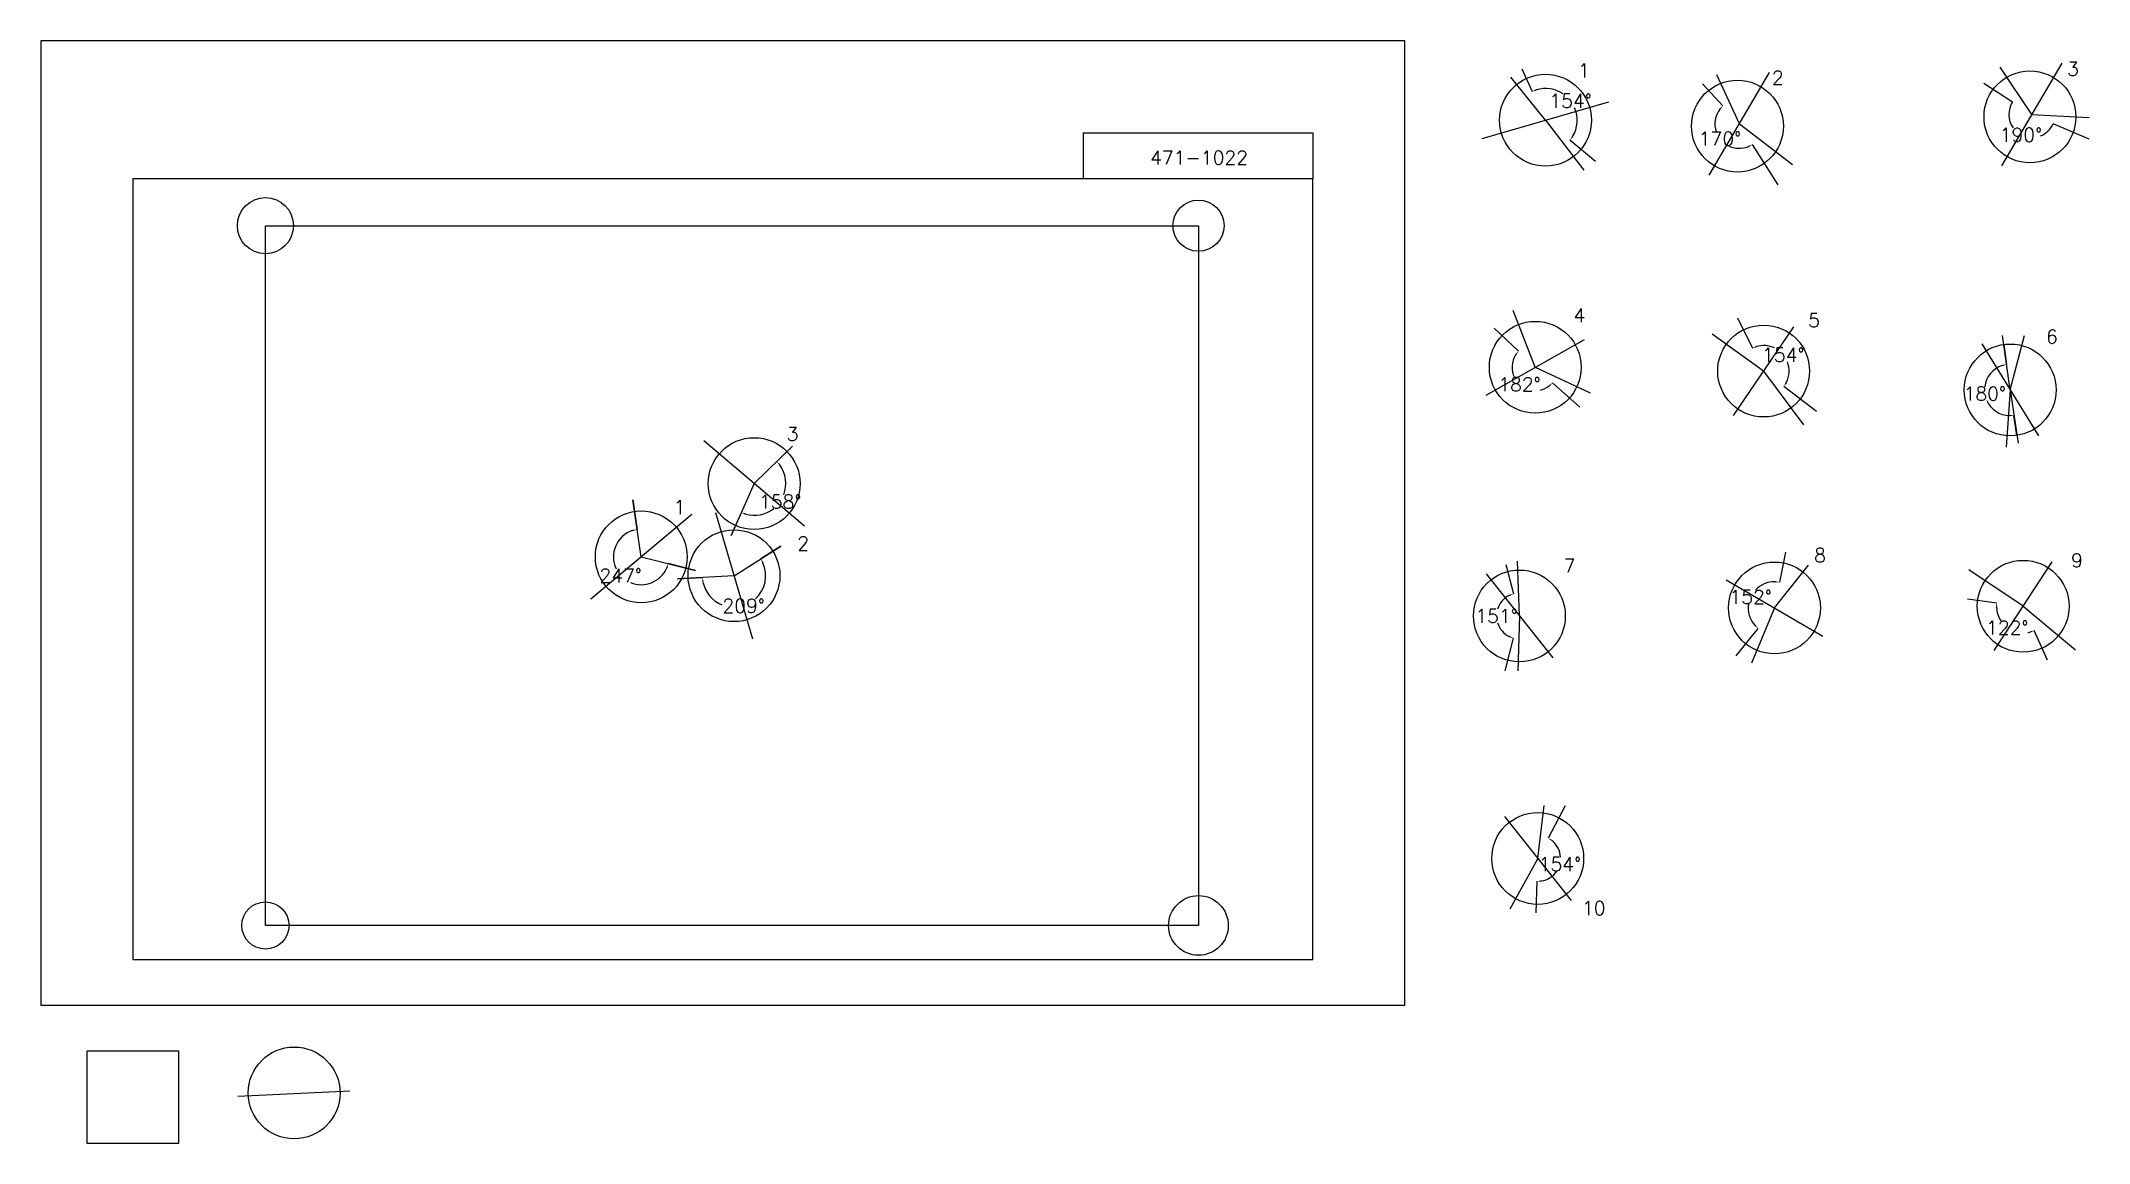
# Model space of a CAD drawing. Extents: x 0 to 2230150, y -150000 to 1050000.
import ezdxf

# ---------------------------------------------------------------- set-up
doc = ezdxf.new("R2010")
doc.units = 0
doc.header["$MEASUREMENT"] = 0
doc.layers.get('0').update_dxf_attribs({"linetype": 'CONTINUOUS'})
doc.layers.get('Defpoints').update_dxf_attribs({"linetype": 'CONTINUOUS'})
for name, color, linetype in [('_0-0_', 7, 'CONTINUOUS'), ('_0-1_V-nasSTD', 7, 'CONTINUOUS'), ('_0-2_番号', 7, 'CONTINUOUS'), ('ADD_LINE', 7, 'CONTINUOUS'), ('文字', 7, 'CONTINUOUS'), ('画像', 7, 'CONTINUOUS')]:
    doc.layers.add(name, color=color, linetype=linetype)
doc.layers.add('位置合わせ用', color=7, linetype='CONTINUOUS', plot=False)
doc.styles.get("Standard").update_dxf_attribs({"font": 'txt', "height": 15000, "bigfont": 'bigfont.shx'})
doc.dimstyles.get("Standard").update_dxf_attribs({"dimtxt": 0.18, "dimasz": 0.18, "dimexe": 0.18, "dimexo": 0.0625, "dimgap": 0.09, "dimtad": 0, "dimtih": 1, "dimtoh": 1, "dimdec": 4, "dimzin": 0, "dimdsep": 46, "dimtxsty": 'Standard', "dimcen": 0.09, "dimadec": 0, "dimazin": 0, "dimtfac": 1, "dimtdec": 4, "dimtofl": 0, "dimtmove": 0, "dimatfit": 3, "dimfxl": 1, "dimtolj": 1, "dimtzin": 0, "dimarcsym": 0})
picture_1 = doc.add_image_def('image1.jpg', size_in_pixel=(800, 600))

# ---------------------------------------------------------------- blocks, each defined once
blk = doc.blocks.new('-000-CCURVE_ORG002')
at = {"layer": '_0-0_', "color": 5, "linetype": 'Continuous'}
for p, q in [((30, -10), (10, -10)), ((10, -10), (10, -30)), ((30, -30), (30, -10)), ((10, -30), (30, -30))]:
    blk.add_line(p, q, dxfattribs=at)
blk = doc.blocks.new('-008-$$ATRU$$11$$背景色$$色$$0_0_0')
at = {"layer": '_0-2_番号'}
blk.add_blockref('-000-CCURVE_ORG002', (0, 0), dxfattribs=at)
blk = doc.blocks.new('*D27')
at = {"layer": 'ADD_LINE', "color": 0, "linetype": 'Continuous', "lineweight": -2}
for p, q in [((1612482, 1019756), (1623866, 995044)), ((1692790, 918934), (1664951, 941812))]:
    blk.add_line(p, q, dxfattribs=at)
for start, end in [(55.935441, 106.423298), (328.898292, 23.176446)]:
    blk.add_arc((1638300, 963714), 34496, start, end, dxfattribs=at)
at = {"layer": 'ADD_LINE', "color": 0}
for points in [[(1628254, 997582), (1628840, 996022), (1623866, 995045)], [(1667157, 946376), (1668518, 945414), (1664951, 941812)]]:
    blk.add_solid(points, dxfattribs=at)
at = {"layer": 'Defpoints', "color": 0}
for p in [(1612482, 1019756), (1638300, 963714), (1672046, 970868), (1692790, 918934)]:
    blk.add_point(p, dxfattribs=at)
at = {"layer": 'ADD_LINE', "color": 0, "linetype": 'Continuous', "insert": (1665608, 984790), "char_height": 15000, "attachment_point": 5}
blk.add_mtext('\\A1;154%%d', dxfattribs=at)
blk = doc.blocks.new('*D28')
at = {"color": 0, "linetype": 'Continuous', "lineweight": -2}
for p, q in [((1809179, 1003391), (1831324, 979396)), ((1891517, 893504), (1863720, 937271))]:
    blk.add_line(p, q, dxfattribs=at)
for start, end in [(143.458517, 199.177328), (242.968088, 291.666013)]:
    blk.add_arc((1849418, 959791), 26678, start, end, dxfattribs=at)
at = {"color": 0}
for points in [[(1828604, 975119), (1827364, 976233), (1831324, 979396)], [(1859646, 934256), (1858888, 935740), (1863721, 937271)]]:
    blk.add_solid(points, dxfattribs=at)
at = {"layer": 'Defpoints', "color": 0}
for p in [(1809179, 1003391), (1849418, 959791), (1823088, 955491), (1891518, 893504)]:
    blk.add_point(p, dxfattribs=at)
at = {"color": 0, "linetype": 'Continuous', "insert": (1828270, 943528), "char_height": 15000, "attachment_point": 5}
blk.add_mtext('\\A1;170%%d', dxfattribs=at)
blk = doc.blocks.new('*D31')
at = {"layer": 'ADD_LINE', "color": 0, "linetype": 'Continuous', "lineweight": -2}
for p, q in [((2115662, 1004203), (2146913, 983688)), ((2230150, 942907), (2190978, 959896))]:
    blk.add_line(p, q, dxfattribs=at)
for start, end in [(146.716384, 215.556167), (291.744567, 336.55299)]:
    blk.add_arc((2167922, 969896), 25131, start, end, dxfattribs=at)
at = {"layer": 'ADD_LINE', "color": 0}
for points in [[(2146913, 983688), (2146913, 983688), (2146913, 983688)], [(2190978, 959896), (2190978, 959896), (2190978, 959896)]]:
    blk.add_solid(points, dxfattribs=at)
at = {"layer": 'Defpoints', "color": 0}
for p in [(2115662, 1004204), (2167922, 969896), (2146156, 957332), (2230150, 942907)]:
    blk.add_point(p, dxfattribs=at)
at = {"layer": 'ADD_LINE', "color": 0, "linetype": 'Continuous', "insert": (2155982, 947782), "char_height": 15000, "attachment_point": 5}
blk.add_mtext('\\A1;190%%d', dxfattribs=at)
blk = doc.blocks.new('*D492')
at = {"color": 0, "linetype": 'Continuous', "lineweight": -2}
for p, q in [((1582560, 737261), (1608834, 712185)), ((1675657, 651191), (1646046, 677753))]:
    blk.add_line(p, q, dxfattribs=at)
for start, end in [(147.654398, 205.986177), (282.024317, 306.788949)]:
    blk.add_arc((1627174, 694681), 25352, start, end, dxfattribs=at)
at = {"color": 0}
for points in [[(1606412, 707733), (1605099, 708759), (1608834, 712185)], [(1642919, 673763), (1641794, 674993), (1646046, 677753)]]:
    blk.add_solid(points, dxfattribs=at)
at = {"layer": 'Defpoints', "color": 0}
for p in [(1582560, 737262), (1627174, 694681), (1602920, 687300), (1675658, 651190)]:
    blk.add_point(p, dxfattribs=at)
at = {"color": 0, "linetype": 'Continuous', "insert": (1609955, 676073), "char_height": 15000, "attachment_point": 5}
blk.add_mtext('\\A1;182%%d', dxfattribs=at)
blk = doc.blocks.new('*D493')
at = {"color": 0, "linetype": 'Continuous', "lineweight": -2}
for p, q in [((1847215, 748386), (1863522, 715452)), ((1933285, 646506), (1897834, 673710))]:
    blk.add_line(p, q, dxfattribs=at)
for start, end in [(64.877904, 105.999917), (332.840982, 21.383423)]:
    blk.add_arc((1875830, 690596), 27737, start, end, dxfattribs=at)
at = {"color": 0}
for points in [[(1867883, 718035), (1868485, 716481), (1863522, 715453)], [(1899804, 678380), (1901213, 677489), (1897835, 673710)]]:
    blk.add_solid(points, dxfattribs=at)
at = {"layer": 'Defpoints', "color": 0}
for p in [(1847214, 748386), (1887525, 715747), (1875830, 690596), (1933286, 646506)]:
    blk.add_point(p, dxfattribs=at)
at = {"color": 0, "linetype": 'Continuous', "insert": (1897257, 708209), "char_height": 15000, "attachment_point": 5}
blk.add_mtext('\\A1;154%%d', dxfattribs=at)
blk = doc.blocks.new('*D494')
at = {"color": 0, "linetype": 'Continuous', "lineweight": -2}
for p, q in [((2097719, 442479), (2129651, 438247)), ((2185031, 375777), (2170441, 407971))]:
    blk.add_line(p, q, dxfattribs=at)
for start, end in [(182.32444, 213.011449), (280.28229, 284.506363)]:
    blk.add_arc((2158450, 434431), 29051, start, end, dxfattribs=at)
at = {"color": 0}
for points in [[(2130255, 433215), (2128590, 433290), (2129651, 438247)], [(2166004, 405520), (2165449, 407092), (2170441, 407970)]]:
    blk.add_solid(points, dxfattribs=at)
at = {"layer": 'Defpoints', "color": 0}
for p in [(2097719, 442479), (2158450, 434431), (2134111, 418569), (2185032, 375776)]:
    blk.add_point(p, dxfattribs=at)
at = {"color": 0, "linetype": 'Continuous', "insert": (2141135, 411104), "char_height": 15000, "attachment_point": 5}
blk.add_mtext('\\A1;122%%d', dxfattribs=at)
blk = doc.blocks.new('*D495')
at = {"color": 0, "linetype": 'Continuous', "lineweight": -2}
for p, q in [((1899485, 493442), (1893065, 460614)), ((1845899, 380648), (1869761, 410403))]:
    blk.add_line(p, q, dxfattribs=at)
for start, end in [(88.997379, 136.834749), (170.916699, 221.208715)]:
    blk.add_arc((1887594, 432640), 28505, start, end, dxfattribs=at)
at = {"color": 0}
for points in [[(1888005, 460311), (1888181, 461969), (1893065, 460615)], [(1865573, 413259), (1866726, 414463), (1869761, 410403)]]:
    blk.add_solid(points, dxfattribs=at)
at = {"layer": 'Defpoints', "color": 0}
for p in [(1899486, 493442), (1869381, 454567), (1887594, 432640), (1845899, 380648)]:
    blk.add_point(p, dxfattribs=at)
at = {"color": 0, "linetype": 'Continuous', "insert": (1861739, 444640), "char_height": 15000, "attachment_point": 5}
blk.add_mtext('\\A1;152%%d', dxfattribs=at)
blk = doc.blocks.new('*D496')
at = {"color": 0, "linetype": 'Continuous', "lineweight": -2}
for p, q in [((1594921, 479957), (1603443, 448007)), ((1594453, 364310), (1603625, 399771))]:
    blk.add_line(p, q, dxfattribs=at)
for start, end in [(116.442259, 162.722612), (197.730428, 243.989803)]:
    blk.add_arc((1609870, 423913), 24936, start, end, dxfattribs=at)
at = {"color": 0}
for points in [[(1599060, 445461), (1598471, 447020), (1603443, 448007)], [(1598646, 400720), (1599223, 402284), (1603625, 399771)]]:
    blk.add_solid(points, dxfattribs=at)
at = {"layer": 'Defpoints', "color": 0}
for p in [(1594921, 479958), (1587247, 434403), (1609870, 423913), (1594453, 364310)]:
    blk.add_point(p, dxfattribs=at)
at = {"color": 0, "linetype": 'Continuous', "insert": (1584933, 423819), "char_height": 15000, "attachment_point": 5}
blk.add_mtext('\\A1;151%%d', dxfattribs=at)
blk = doc.blocks.new('*D497')
at = {"color": 0, "linetype": 'Continuous', "lineweight": -2}
for p, q in [((2137280, 719501), (2140368, 697666)), ((2151611, 620534), (2148379, 642348))]:
    blk.add_line(p, q, dxfattribs=at)
for start, end in [(108.314688, 172.816777), (204.310121, 268.164898)]:
    blk.add_arc((2144282, 669994), 27948, start, end, dxfattribs=at)
at = {"color": 0}
for points in [[(2135690, 695715), (2135310, 697337), (2140368, 697666)], [(2143435, 641228), (2143339, 642892), (2148379, 642348)]]:
    blk.add_solid(points, dxfattribs=at)
at = {"layer": 'Defpoints', "color": 0}
for p in [(2137280, 719501), (2144282, 669994), (2122350, 652671), (2151611, 620534)]:
    blk.add_point(p, dxfattribs=at)
at = {"color": 0, "linetype": 'Continuous', "insert": (2116623, 665988), "char_height": 15000, "attachment_point": 5}
blk.add_mtext('\\A1;180%%d', dxfattribs=at)
blk = doc.blocks.new('*D662')
at = {"color": 0, "linetype": 'Continuous', "lineweight": -2}
for p, q in [((1659684, 217062), (1641346, 182000)), ((1628066, 100544), (1629066, 134978))]:
    blk.add_line(p, q, dxfattribs=at)
for start, end in [(2.755917, 50.881259), (279.845571, 326.395586)]:
    blk.add_arc((1629789, 159904), 24936, start, end, dxfattribs=at)
at = {"color": 0}
for points in [[(1645980, 179947), (1645064, 178555), (1641346, 182001)], [(1633993, 136166), (1634112, 134504), (1629066, 134978)]]:
    blk.add_solid(points, dxfattribs=at)
at = {"layer": 'Defpoints', "color": 0}
for p in [(1659684, 217062), (1629789, 159904), (1648804, 143771), (1628066, 100544)]:
    blk.add_point(p, dxfattribs=at)
at = {"color": 0, "linetype": 'Continuous', "insert": (1653916, 153603), "char_height": 15000, "attachment_point": 5}
blk.add_mtext('\\A1;154%%d', dxfattribs=at)
blk = doc.blocks.new('*D665')
at = {"layer": 'ADD_LINE', "color": 0, "linetype": 'Continuous', "lineweight": -2}
for p, q in [((818505, 608908), (801308, 592127)), ((751600, 511479), (762664, 536489))]:
    blk.add_line(p, q, dxfattribs=at)
for start, end in [(339.326599, 35.987351), (254.447749, 308.011843)]:
    blk.add_arc((776620, 568035), 34496, start, end, dxfattribs=at)
at = {"layer": 'ADD_LINE', "color": 0}
for points in [[(805169, 588842), (803895, 587768), (801308, 592127)], [(767652, 535587), (767090, 534018), (762664, 536488)]]:
    blk.add_solid(points, dxfattribs=at)
at = {"layer": 'Defpoints', "color": 0}
for p in [(818505, 608908), (776620, 568035), (793268, 537823), (751600, 511478)]:
    blk.add_point(p, dxfattribs=at)
at = {"layer": 'ADD_LINE', "color": 0, "linetype": 'Continuous', "insert": (804952, 548356), "char_height": 15000, "attachment_point": 5}
blk.add_mtext('\\A1;158%%d', dxfattribs=at)
blk = doc.blocks.new('*D668')
at = {"layer": 'ADD_LINE', "color": 0, "linetype": 'Continuous', "lineweight": -2}
for p, q in [((805467, 499768), (783850, 486151)), ((693048, 464168), (720226, 465755))]:
    blk.add_line(p, q, dxfattribs=at)
for start, end in [(312.705869, 23.895928), (191.652605, 247.466221)]:
    blk.add_arc((754663, 467765), 34496, start, end, dxfattribs=at)
at = {"layer": 'ADD_LINE', "color": 0}
for points in [[(786937, 482130), (785466, 481346), (783850, 486151)], [(721704, 460906), (720052, 460689), (720226, 465755)]]:
    blk.add_solid(points, dxfattribs=at)
at = {"layer": 'Defpoints', "color": 0}
for p in [(805467, 499768), (693048, 464168), (754663, 467765), (744556, 434783)]:
    blk.add_point(p, dxfattribs=at)
at = {"layer": 'ADD_LINE', "color": 0, "linetype": 'Continuous', "insert": (765193, 434916), "char_height": 15000, "attachment_point": 5}
blk.add_mtext('\\A1;209%%d', dxfattribs=at)
blk = doc.blocks.new('*D671')
at = {"layer": 'ADD_LINE', "color": 0, "linetype": 'Continuous', "lineweight": -2}
for p, q in [((644332, 550356), (649164, 518195)), ((712721, 473537), (683035, 480936))]:
    blk.add_line(p, q, dxfattribs=at)
for start, end in [(108.016885, 205.14552), (246.986914, 336.529621)]:
    blk.add_arc((653661, 488258), 30273, start, end, dxfattribs=at)
at = {"layer": 'ADD_LINE', "color": 0}
for points in [[(644489, 516235), (644106, 517858), (649164, 518195)], [(682218, 475933), (680640, 476469), (683035, 480936)]]:
    blk.add_solid(points, dxfattribs=at)
at = {"layer": 'Defpoints', "color": 0}
for p in [(644332, 550356), (653661, 488258), (712721, 473536), (650243, 458179)]:
    blk.add_point(p, dxfattribs=at)
at = {"layer": 'ADD_LINE', "color": 0, "linetype": 'Continuous', "insert": (631260, 467894), "char_height": 15000, "attachment_point": 5}
blk.add_mtext('\\A1;247%%d', dxfattribs=at)

msp = doc.modelspace()

# ---------------------------------------------------------------- linework, layer by layer
at = {"layer": '_0-1_V-nasSTD', "color": 7, "linetype": 'Continuous'}
for p, q in [((1485000, 1050000), (0, 1050000)), ((0, 1050000), (0, 0)), ((1485000, 1050000), (0, 1050000)), ((0, 1050000), (0, 0)), ((1485000, 0), (1485000, 1050000)), ((1485000, 0), (1485000, 1050000)), ((1135000, 950000), (1135000, 900000)), ((1135000, 950000), (1385000, 950000)), ((1385000, 950000), (1385000, 900000)), ((1385000, 900000), (100000, 900000)), ((100000, 900000), (100000, 50000)), ((1385000, 50000), (1385000, 900000)), ((100000, 50000), (1385000, 50000)), ((0, 0), (1485000, 0)), ((0, 0), (1485000, 0))]:
    msp.add_line(p, q, dxfattribs=at)
at = {"layer": 'ADD_LINE', "color": 5, "linetype": 'Continuous'}
for p, q in [((1638300.12759, 963713.94411), (1600657, 1010465.5)), ((1849417.68706, 959791.40858), (1824731.61592, 1013095)), ((2167921.53926, 969895.92252), (2133337.061, 1021586.01265)), ((1638300.12759, 963713.94411), (1680185.5, 909330)), ((1849417.68706, 959791.40858), (1907070.5, 915461)), ((2167921.53926, 969895.92252), (2230150.4375, 966693.63309)), ((1627173.85936, 694681.42053), (1603053, 756584)), ((1875829.60478, 690595.69901), (1819695, 730821)), ((2144282.17651, 669993.66595), (2135874.84661, 729434.5)), ((2144282.17651, 669993.66595), (2159881.11393, 729434.5)), ((1627173.85936, 694681.42053), (1686782, 666999.5)), ((1875829.60478, 690595.69901), (1919233, 631868.5)), ((2144282.17651, 669993.66595), (2139973.5, 607862)), ((2144282.17651, 669993.66595), (2152852.5, 612158.5)), ((776619.75, 568034.94411), (818505.12241, 608908.34985)), ((776619.75, 568034.94411), (751599.5, 511478.5)), ((653660.75, 488257.94411), (644332.5, 550356.5)), ((754662.75, 467764.94411), (805467, 499768)), ((653660.75, 488257.94411), (712721, 473536.5)), ((1609869.59541, 423912.59025), (1607859.5021, 483624.43754)), ((1887594.19761, 432639.77192), (1924592.5, 479202.5)), ((2158449.59821, 434430.75199), (2099218, 473956.5)), ((754662.75, 467764.94411), (693047.5, 464168.5)), ((1609869.59541, 423912.59025), (1608159.50179, 364310.06247)), ((1887594.19761, 432639.77192), (1862762, 372404)), ((2158449.59821, 434430.75199), (2215384.5, 387018.5)), ((1629789, 159904), (1636845.5, 217647.28885)), ((1629789, 159904), (1599375.79815, 104642.5))]:
    msp.add_line(p, q, dxfattribs=at)
at = {"layer": 'ADD_LINE', "color": 1, "linetype": 'Continuous'}
for p, q in [((1816519.43706, 903878.65858), (1882315.93706, 1015704.15858)), ((2135023.28926, 913983.17252), (2200819.78926, 1025808.67252)), ((1569397.37759, 943664.44411), (1707202.87759, 983763.44411)), ((1843082.10478, 642335.94901), (1908577.10478, 738855.44901)), ((1573690.48436, 664418.92053), (1680657.23436, 724943.92053)), ((2113351.05151, 720119.29095), (2175213.30151, 619868.04095)), ((831357.65041, 521630.91771), (721881.84959, 614438.97051)), ((734613.25, 536667.69411), (774712.25, 398862.19411)), ((708662.15143, 534349.34514), (598659.34857, 442166.54308)), ((1573599.84541, 469670.84025), (1646139.34541, 378154.34025)), ((2126994.59821, 386171.00199), (2189904.59821, 482690.50199)), ((1835025.69761, 463233.02192), (1940162.69761, 402046.52192)), ((1593519.25, 205662.25), (1666058.75, 114145.75)), ((214262.32302, -98799.56876), (336470.78129, -93322.43898))]:
    msp.add_line(p, q, dxfattribs=at)
at = {"layer": 'ADD_LINE', "color": 5, "linetype": 'ByBlock'}
for centre in [(1638300.12759, 963713.94411), (1847299.84098, 957259.81804), (2165803.69318, 967364.33199), (1627173.85936, 694681.42053), (1875829.60478, 690595.69901), (2144282.17651, 669993.66595), (776619.75, 568034.94411), (653660.75, 488257.94411), (754662.75, 467764.94411), (1609869.59541, 423912.59025), (1887594.19761, 432639.77192), (2158449.59821, 434430.75199), (1629789, 159904), (275704.61091, -95468.83904)]:
    msp.add_circle(centre, 50000, dxfattribs=at)
at = {"layer": '位置合わせ用', "color": 5, "linetype": 'Continuous'}
for centre, radius in [((244424.4, 848880.595), 30579.2687), ((1260424.4, 848880.595), 27848.33235), ((244424.4, 86880.595), 25672.78835), ((1260424.4, 86880.595), 32483.49996)]:
    msp.add_circle(centre, radius, dxfattribs=at)

# ---------------------------------------------------------------- block references
at = {"layer": '_0-0_', "xscale": 5000, "yscale": 5000, "zscale": 5000}
msp.add_blockref('-008-$$ATRU$$11$$背景色$$色$$0_0_0', (0, 0), dxfattribs=at)

# ---------------------------------------------------------------- texts
at = {"layer": '文字', "color": 5, "linetype": 'Continuous'}
for s, p in [('3', (2206162.5, 1012123.5)), ('1', (1673664.84659, 1010338.61449)), ('2', (1884735.5, 1002469.5)), ('4', (1668695.5, 743754)), ('5', (1924216.5, 738393)), ('6', (2183311.5, 720524.5)), ('3', (811984.469, 614659.61449)), ('1', (689025.469, 534882.61449)), ('2', (823565.5, 495353.39912)), ('8', (1930840.69761, 482615.93968)), ('9', (2210625.69761, 476897.98348)), ('7', (1657991.59541, 471180.02727)), ('10', (1677911, 98195.5))]:
    msp.add_text(s, height=15000, dxfattribs=at).set_placement(p)
at = {"layer": '文字', "linetype": 'Continuous'}
msp.add_text('471-1022', height=15000, dxfattribs=at).set_placement((1207698.06436, 915464.91089))

# ---------------------------------------------------------------- dimensions: what is measured, and where the dimension line sits
at = {"color": 5, "linetype": 'Continuous'}
for base, center, p1, p2, picture, middle in [((1823088.23526, 955490.96023), (1849417.68706, 959791.40858), (1809178.77504, 1003391.05715), (1891517.5, 893504), '*D28', (1828269.9978, 943527.67201)), ((1602919.66927, 687300.1765), (1627173.85936, 694681.42053), (1582560, 737261.5), (1675657.5, 651190.5), '*D492', (1609955.37168, 676073.03042)), ((1887525.02456, 715746.55986), (1875829.60478, 690595.69901), (1847214.5, 748386.5), (1933285.5, 646506), '*D493', (1897256.73514, 708208.95339)), ((2122350.14113, 652670.99813), (2144282.17651, 669993.66595), (2137279.85621, 719500.91301), (2151611.40936, 620533.75951), '*D497', (2116622.71578, 665988.26601)), ((1869381.14317, 454567.03326), (1887594.19761, 432639.77192), (1899485.5, 493442.5), (1845899, 380648), '*D495', (1861738.50652, 444639.91276)), ((1587247.09662, 434402.94997), (1609869.59541, 423912.59025), (1594921, 479957.5), (1594452.55209, 364310), '*D496', (1584933.35154, 423818.56891)), ((2134111.47282, 418568.6119), (2158449.59821, 434430.75199), (2097719, 442479), (2185031.5, 375776.5), '*D494', (2141135.0292, 411103.5675)), ((1648803.90553, 143771.4718), (1629789, 159904), (1659684.47103, 217061.94462), (1628066.5, 100544), '*D662', (1653916.18486, 153602.8851))]:
    dim = msp.add_angular_dim_3p(base=base, center=center, p1=p1, p2=p2, dimstyle='Standard', override={"dimasz": 5000, "dimtmove": 2}, dxfattribs=at)
    dim.commit()
    dim.dimension.update_dxf_attribs({"geometry": picture, "text_midpoint": middle})
at = {"layer": 'ADD_LINE', "color": 5, "linetype": 'Continuous'}
for base, center, p1, p2, override, picture, middle in [((1672045.78438, 970867.8893), (1638300.12759, 963713.94411), (1612481.5, 1019756.5), (1692790, 918933.5), {"dimasz": 5000, "dimtmove": 2}, '*D27', (1665608.30751, 984790.2719)), ((2146156.07889, 957332.10205), (2167921.53926, 969895.92252), (2115661.5, 1004203.5), (2230150.5, 942906.93528), {"dimtmove": 2}, '*D31', (2155981.84538, 947781.93238)), ((793268.16984, 537822.7214), (776619.75, 568034.94411), (818505.12241, 608908.34985), (751599.5, 511478.5), {"dimasz": 5000, "dimtmove": 2}, '*D665', (804951.83593, 548356.49928)), ((650242.51458, 458178.53763), (653660.75, 488257.94411), (644332.5, 550356.5), (712721, 473536.5), {"dimasz": 5000, "dimtmove": 2}, '*D671', (631260.38318, 467894.28545)), ((744555.91574, 434783.12813), (754662.75, 467764.94411), (693047.5, 464168.5), (805467, 499768), {"dimasz": 5000, "dimtmove": 2}, '*D668', (765193.14859, 434915.9108))]:
    dim = msp.add_angular_dim_3p(base=base, center=center, p1=p1, p2=p2, dimstyle='Standard', override=override, dxfattribs=at)
    dim.commit()
    dim.dimension.update_dxf_attribs({"geometry": picture, "text_midpoint": middle})

# ---------------------------------------------------------------- pictures from other files: only their frames are drawn
at = {"layer": '画像', "color": 5, "linetype": 'Continuous'}
image = msp.add_image(picture_1, insert=(244424.4, 86880.595), size_in_units=(1016000, 762000), dxfattribs=at)
image.dxf.flags = 7

doc.saveas('drawing.dxf')
